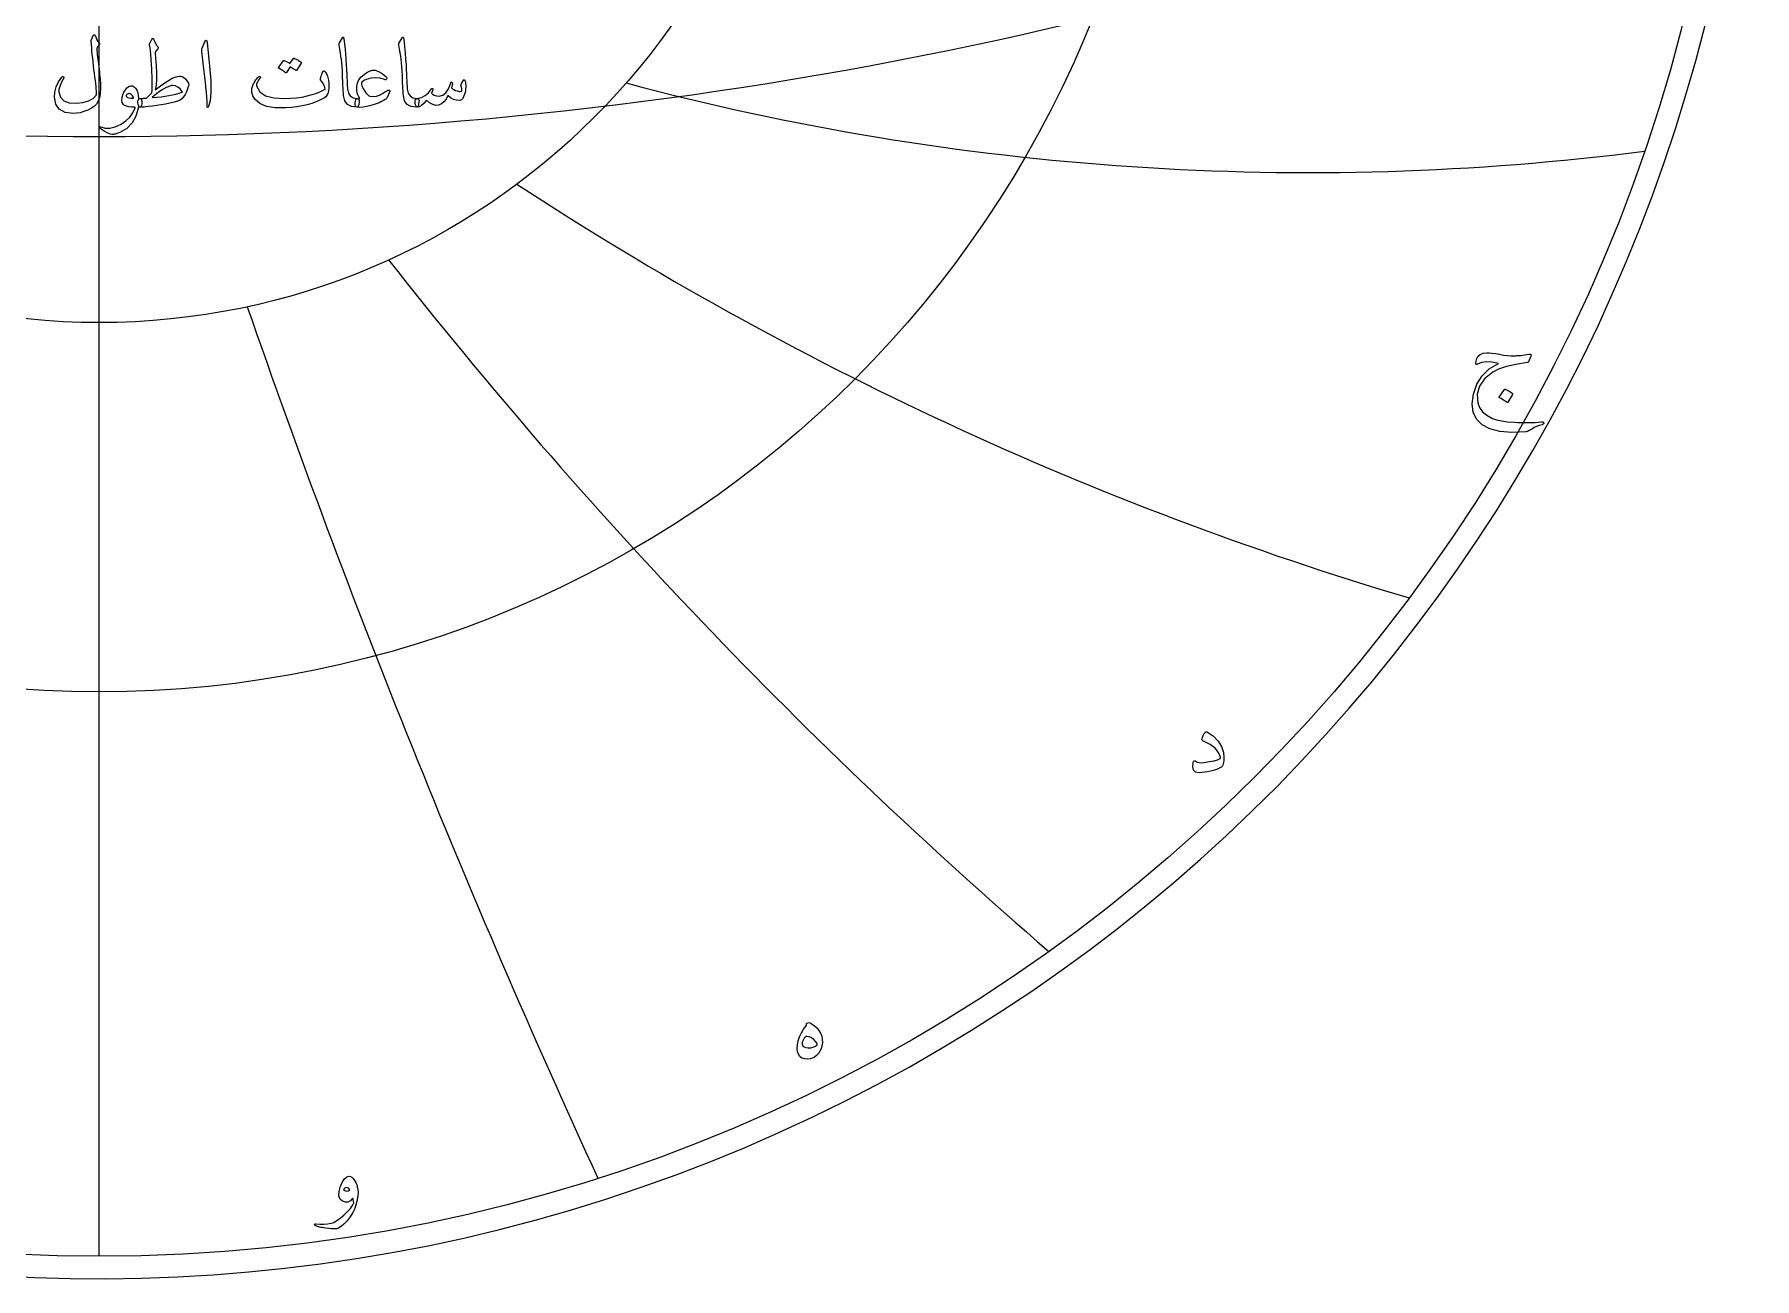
# Model space of a CAD drawing. Header units: millimetres. Extents: x -51 to 51, y -51 to 52.
# Drawn here: x -2 to 50.6, y -50.6 to -12.6 of the extents above; entities that cross this region are included whole.
import ezdxf

# ---------------------------------------------------------------- set-up
doc = ezdxf.new("R2010")
doc.units = ezdxf.units.MM
for name, color, linetype in [('CUT_OUTER', 1, 'Continuous'), ('ENGRAVE', 7, 'Continuous'), ('ENGRAVE_FINE', 8, 'Continuous'), ('TEXT', 5, 'Continuous')]:
    doc.layers.add(name, color=color, linetype=linetype)

msp = doc.modelspace()

# ---------------------------------------------------------------- linework, layer by layer
at = {"layer": 'CUT_OUTER'}
msp.add_arc((-0.0002, -0.0001), 50.6325, 130.42941, 87.80108, dxfattribs=at)
at = {"layer": 'ENGRAVE'}
for points in [[(0, -49.95), (0, 49.95)], [(0, -49.95), (0, -21.4029)]]:
    msp.add_lwpolyline(points, dxfattribs=at)
for radius in [49.95, 32.6967, 21.4029]:
    msp.add_circle((0, 0), radius, dxfattribs=at)
for centre, radius, start, end in [((36.9919, 64.0719), 80.8868, 255.048249, 277.295635), ((69.5608, 69.5608), 103.6652, 236.787192, 253.472732), ((127.5404, 73.6355), 150.857, 218.117741, 229.241434), ((284.1707, 76.1433), 296.0065, 199.141534, 204.703381)]:
    msp.add_arc(centre, radius, start, end, dxfattribs=at)
at = {"layer": 'ENGRAVE_FINE'}
msp.add_arc((0, 113.591), 129.3035, 247.438662, 292.561338, dxfattribs=at)
at = {"layer": 'TEXT'}
for points in [[(-0.1832, -12.6228), (-0.178, -12.6137), (-0.1713, -12.6073), (-0.1632, -12.6034), (-0.1536, -12.6021), (-0.144, -12.6038), (-0.1359, -12.6087), (-0.1292, -12.617), (-0.1241, -12.6287), (-0.0966, -12.6964), (-0.0672, -12.755), (-0.036, -12.8043), (-0.003, -12.8443), (0.0068, -12.8587), (0.0096, -12.8753), (0.0054, -12.8942), (-0.0059, -12.9152), (-0.0131, -12.9254), (-0.0199, -12.9352), (-0.0264, -12.9446), (-0.0325, -12.9536), (-0.0382, -12.9621), (-0.0436, -12.9699), (-0.0486, -12.9769), (-0.0532, -12.9832), (-0.0609, -12.9946), (-0.0665, -13.0083), (-0.0698, -13.0242), (-0.0709, -13.0422), (-0.0674, -13.0933), (-0.0628, -13.149), (-0.057, -13.2092), (-0.0502, -13.2741), (-0.0425, -13.3436), (-0.034, -13.4178), (-0.0247, -13.4965), (-0.0148, -13.5799), (-0.0036, -13.6631), (0.0063, -13.7412), (0.0149, -13.8144), (0.0222, -13.8827), (0.0283, -13.9461), (0.0336, -14.0049), (0.0379, -14.0591), (0.0414, -14.1087), (0.0452, -14.2554), (0.0332, -14.3945), (0.0054, -14.5257), (-0.0384, -14.6492), (-0.0811, -14.7218), (-0.147, -14.7888), (-0.2361, -14.8503), (-0.3486, -14.9062), (-0.4704, -14.9526), (-0.5849, -14.9853), (-0.692, -15.0043), (-0.7917, -15.0096), (-1.0413, -14.9753), (-1.22, -14.8811), (-1.3278, -14.7272), (-1.3648, -14.5134), (-1.3518, -14.354), (-1.3101, -14.198), (-1.2396, -14.0453), (-1.1403, -13.896), (-1.1327, -13.8873), (-1.1247, -13.8819), (-1.1164, -13.8799), (-1.1078, -13.8812), (-1.0985, -13.8847), (-1.0915, -13.8893), (-1.0867, -13.895), (-1.0841, -13.9019), (-1.0823, -13.912), (-1.0827, -13.9218), (-1.0852, -13.9312), (-1.09, -13.9403), (-1.1578, -14.0723), (-1.2045, -14.1847), (-1.2302, -14.2776), (-1.2348, -14.3509), (-1.1855, -14.5087), (-1.079, -14.619), (-0.9152, -14.6815), (-0.6942, -14.6965), (-0.495, -14.6749), (-0.3257, -14.6249), (-0.1863, -14.5464), (-0.0768, -14.4395), (-0.0791, -14.3879), (-0.0831, -14.3276), (-0.0887, -14.2587), (-0.096, -14.181), (-0.1051, -14.0945), (-0.1163, -13.999), (-0.1295, -13.8944), (-0.1447, -13.7808), (-0.1591, -13.6635), (-0.1728, -13.5481), (-0.1857, -13.4346), (-0.1979, -13.3229), (-0.2092, -13.213), (-0.2193, -13.105), (-0.2284, -12.9989), (-0.2363, -12.8945), (-0.2481, -12.7941), (-0.2476, -12.7827), (-0.2459, -12.772), (-0.2432, -12.762), (-0.2393, -12.7528)], [(1.6188, -12.7291), (1.6258, -12.7215), (1.6321, -12.7166), (1.6376, -12.7142), (1.6424, -12.7143), (1.6482, -12.7169), (1.6535, -12.7217), (1.6585, -12.7287), (1.6631, -12.738), (1.6819, -12.7779), (1.6997, -12.8148), (1.7166, -12.8488), (1.7325, -12.8798), (1.7478, -12.9075), (1.7624, -12.9315), (1.7766, -12.9518), (1.7901, -12.9684), (1.8001, -12.9821), (1.8034, -12.9965), (1.8001, -13.0116), (1.7901, -13.0275), (1.7311, -13.1013), (1.7235, -13.1141), (1.7185, -13.1287), (1.7161, -13.1451), (1.7163, -13.1634), (1.7259, -13.3028), (1.734, -13.4255), (1.7407, -13.5317), (1.7458, -13.6212), (1.7497, -13.6943), (1.7525, -13.7512), (1.7541, -13.7918), (1.7547, -13.8162), (1.754, -13.8882), (1.7521, -13.9565), (1.7489, -14.0211), (1.7444, -14.0821), (1.7387, -14.1393), (1.7322, -14.1928), (1.7247, -14.2427), (1.7163, -14.2888), (1.917, -14.1352), (2.0907, -14.0171), (2.2375, -13.9344), (2.3573, -13.8871), (2.4107, -13.8745), (2.4585, -13.8694), (2.5008, -13.8716), (2.5375, -13.8812), (2.5894, -13.9081), (2.6387, -13.9506), (2.6854, -14.0086), (2.7295, -14.0821), (2.7364, -14.0996), (2.7391, -14.1197), (2.7378, -14.1424), (2.7325, -14.1677), (2.7031, -14.2586), (2.6682, -14.345), (2.6278, -14.4269), (2.5818, -14.5045), (2.5371, -14.5543), (2.474, -14.5975), (2.3924, -14.6341), (2.2923, -14.664), (2.1584, -14.6936), (2.0254, -14.7205), (1.8933, -14.7446), (1.7621, -14.7659), (1.632, -14.7843), (1.5032, -14.7995), (1.3757, -14.8116), (1.2496, -14.8206), (1.2353, -14.8165), (1.2222, -14.8043), (1.2102, -14.784), (1.1993, -14.7556), (1.1897, -14.7207), (1.1846, -14.6869), (1.1838, -14.6542), (1.1875, -14.6227), (1.1958, -14.5951), (1.2089, -14.5746), (1.2268, -14.5612), (1.2496, -14.5547), (1.2797, -14.553), (1.3083, -14.551), (1.3351, -14.5486), (1.3603, -14.5458), (1.3839, -14.5431), (1.4058, -14.5407), (1.426, -14.5386), (1.4445, -14.537), (1.6099, -14.3775), (1.6114, -14.3705), (1.6129, -14.3616), (1.6144, -14.3506), (1.6159, -14.3376), (1.6173, -14.3225), (1.6188, -14.3055), (1.6203, -14.2864), (1.6218, -14.2652), (1.6231, -14.2422), (1.624, -14.2176), (1.6245, -14.1913), (1.6247, -14.1633), (1.6247, -14.1339), (1.6247, -14.1031), (1.6247, -14.0711), (1.6247, -14.0378), (1.6243, -14.0001), (1.6232, -13.955), (1.6214, -13.9026), (1.6188, -13.8428), (1.6155, -13.776), (1.6114, -13.7025), (1.6066, -13.6223), (1.6011, -13.5356), (1.5883, -13.343), (1.5767, -13.1907), (1.5662, -13.0786), (1.5568, -13.0068), (1.5492, -12.9606), (1.5442, -12.9256), (1.5418, -12.9016), (1.542, -12.8886), (1.551, -12.8643), (1.5601, -12.8414), (1.5694, -12.82), (1.5789, -12.8), (1.5886, -12.7812), (1.5985, -12.7631), (1.6086, -12.7457), (1.6188, -12.7291)], [(3.2228, -12.8414), (3.2511, -12.7867), (3.2738, -12.7675), (3.291, -12.7838), (3.3026, -12.8355), (3.3706, -13.5592), (3.411, -14.0034), (3.42, -14.3583), (3.3977, -14.6238), (3.344, -14.7999), (3.3342, -14.8143), (3.3255, -14.8221), (3.3179, -14.8232), (3.3115, -14.8176), (3.3063, -14.8089), (3.3026, -14.7977), (3.3004, -14.7838), (3.2997, -14.7674), (3.2997, -14.6395), (3.2937, -14.5038), (3.2819, -14.3603), (3.2642, -14.2091), (3.2603, -14.1696), (3.2487, -14.0629), (3.2293, -13.8889), (3.2022, -13.6478), (3.1372, -13.1131), (3.1357, -13.0847), (3.1372, -13.0585), (3.1416, -13.0345), (3.149, -13.0127)], [(7.4412, -12.6937), (7.4469, -12.6848), (7.4523, -12.6789), (7.4573, -12.6759), (7.4619, -12.6759), (7.4689, -12.6798), (7.4752, -12.6915), (7.4807, -12.7108), (7.4855, -12.738), (7.5099, -12.9586), (7.5298, -13.1626), (7.5453, -13.35), (7.5564, -13.5208), (7.5635, -13.6668), (7.5701, -13.7977), (7.5761, -13.9135), (7.5815, -14.0141), (7.5862, -14.0996), (7.59, -14.1699), (7.5929, -14.2252), (7.5948, -14.2652), (7.621, -14.3852), (7.679, -14.4735), (7.7687, -14.53), (7.8902, -14.5547), (7.924, -14.5636), (7.9456, -14.5843), (7.955, -14.6167), (7.9523, -14.6611), (7.9384, -14.7308), (7.9235, -14.7807), (7.9074, -14.8106), (7.8902, -14.8206), (7.7193, -14.798), (7.5933, -14.7305), (7.5125, -14.6179), (7.4767, -14.4602), (7.471, -14.3848), (7.4659, -14.3092), (7.4614, -14.2334), (7.4575, -14.1574), (7.4539, -14.0812), (7.4504, -14.0049), (7.4472, -13.9284), (7.4442, -13.8517), (7.4386, -13.7053), (7.4309, -13.5736), (7.4209, -13.4565), (7.4087, -13.3539), (7.3943, -13.2554), (7.3777, -13.1504), (7.3589, -13.039), (7.3378, -12.9211), (7.335, -12.8999), (7.3356, -12.8805), (7.3395, -12.863), (7.3467, -12.8473)], [(9.2698, -12.6937), (9.2755, -12.6848), (9.2808, -12.6789), (9.2858, -12.6759), (9.2904, -12.6759), (9.2974, -12.6798), (9.3037, -12.6915), (9.3093, -12.7108), (9.3141, -12.738), (9.3384, -12.9586), (9.3584, -13.1626), (9.3739, -13.35), (9.385, -13.5208), (9.3921, -13.6668), (9.3986, -13.7977), (9.4046, -13.9135), (9.4101, -14.0141), (9.4148, -14.0996), (9.4186, -14.1699), (9.4214, -14.2252), (9.4234, -14.2652), (9.4496, -14.3852), (9.5076, -14.4735), (9.5973, -14.53), (9.7188, -14.5547), (9.7526, -14.5636), (9.7742, -14.5843), (9.7836, -14.6167), (9.7808, -14.6611), (9.767, -14.7308), (9.752, -14.7807), (9.7359, -14.8106), (9.7188, -14.8206), (9.5478, -14.798), (9.4219, -14.7305), (9.341, -14.6179), (9.3052, -14.4602), (9.2996, -14.3848), (9.2945, -14.3092), (9.29, -14.2334), (9.286, -14.1574), (9.2824, -14.0812), (9.279, -14.0049), (9.2758, -13.9284), (9.2727, -13.8517), (9.2672, -13.7053), (9.2594, -13.5736), (9.2494, -13.4565), (9.2373, -13.3539), (9.2229, -13.2554), (9.2062, -13.1504), (9.1874, -13.039), (9.1664, -12.9211), (9.1636, -12.8999), (9.1641, -12.8805), (9.168, -12.863), (9.1752, -12.8473)], [(5.9406, -13.3288), (5.9443, -13.3251), (5.9494, -13.3229), (5.9561, -13.3221), (5.9642, -13.3229), (5.9933, -13.3338), (6.0214, -13.3458), (6.0487, -13.3589), (6.075, -13.3731), (6.1005, -13.3886), (6.1256, -13.4056), (6.15, -13.4241), (6.1739, -13.444), (6.1785, -13.4501), (6.1806, -13.4565), (6.18, -13.4634), (6.1769, -13.4706), (6.0351, -13.6951), (6.0312, -13.698), (6.0255, -13.698), (6.0179, -13.6951), (6.0085, -13.6892), (6.002, -13.6837), (5.9915, -13.6763), (5.9769, -13.6667), (5.9583, -13.6552), (5.9354, -13.6415), (5.9081, -13.6253), (5.8763, -13.6067), (5.8401, -13.5858), (5.7279, -13.7601), (5.7227, -13.7654), (5.7161, -13.7667), (5.7079, -13.764), (5.6983, -13.7571), (5.69, -13.7512), (5.6769, -13.7424), (5.659, -13.7305), (5.6363, -13.7158), (5.6084, -13.698), (5.575, -13.6774), (5.536, -13.6537), (5.4915, -13.6271), (5.4869, -13.6227), (5.4849, -13.6183), (5.4855, -13.6139), (5.4886, -13.6094), (5.6333, -13.3938), (5.637, -13.3901), (5.6422, -13.3879), (5.6488, -13.3871), (5.657, -13.3879), (5.6817, -13.3959), (5.7057, -13.4052), (5.729, -13.4158), (5.7515, -13.4277), (5.7733, -13.4408), (5.7943, -13.4547), (5.8146, -13.4696), (5.8342, -13.4854)], [(1.1905, -14.8531), (1.1212, -15.0962), (1.0051, -15.2999), (0.8421, -15.464), (0.6322, -15.5886), (0.6028, -15.6013), (0.5738, -15.6126), (0.5452, -15.6227), (0.517, -15.6315), (0.4893, -15.6387), (0.4623, -15.6444), (0.4361, -15.6483), (0.4106, -15.6507), (0.3471, -15.6416), (0.2629, -15.6086), (0.158, -15.5515), (0.0325, -15.4705), (0.019, -15.4588), (0.0111, -15.4476), (0.0087, -15.4367), (0.0118, -15.4261), (0.0188, -15.418), (0.0281, -15.4143), (0.0395, -15.4151), (0.0532, -15.4202), (0.1837, -15.4625), (0.3301, -15.4623), (0.4924, -15.4197), (0.6706, -15.3346), (0.8161, -15.2358), (0.9364, -15.1197), (1.0317, -14.9862), (1.1019, -14.8353), (1.1013, -14.83), (1.0996, -14.8257), (1.0969, -14.8226), (1.093, -14.8206), (0.9913, -14.8147), (0.9047, -14.8028), (0.8332, -14.7851), (0.7769, -14.7615), (0.7333, -14.7249), (0.706, -14.6743), (0.6949, -14.6097), (0.7001, -14.5311), (0.7018, -14.5206), (0.7038, -14.51), (0.7062, -14.4992), (0.709, -14.4882), (0.7121, -14.4769), (0.7156, -14.465), (0.7195, -14.4525), (0.7237, -14.4395), (0.7584, -14.3551), (0.8005, -14.2852), (0.85, -14.2296), (0.9069, -14.1884), (0.965, -14.1659), (1.0184, -14.1663), (1.067, -14.1895), (1.1107, -14.2357), (1.1489, -14.2999), (1.1779, -14.3745), (1.1977, -14.4594), (1.2082, -14.5547), (1.214, -14.5546), (1.2196, -14.5543), (1.2251, -14.5539), (1.2304, -14.5532), (1.2356, -14.5526), (1.2411, -14.5521), (1.2467, -14.5518), (1.2525, -14.5518), (1.2724, -14.556), (1.288, -14.5687), (1.299, -14.59), (1.3057, -14.6197), (1.3085, -14.6524), (1.3079, -14.6854), (1.304, -14.7188), (1.2968, -14.7526), (1.2874, -14.7824), (1.2769, -14.8036), (1.2652, -14.8163), (1.2525, -14.8206), (1.1964, -14.8206), (1.196, -14.8259), (1.1949, -14.8331), (1.1931, -14.8422), (1.1905, -14.8531)], [(2.2539, -14.153), (2.239, -14.1535), (2.2236, -14.1552), (2.208, -14.1579), (2.1919, -14.1618), (2.0468, -14.2189), (1.9039, -14.2984), (1.7632, -14.4005), (1.6247, -14.5252), (1.763, -14.5122), (1.8943, -14.4971), (2.0185, -14.4798), (2.1358, -14.4602), (2.246, -14.4382), (2.3492, -14.4137), (2.4454, -14.3865), (2.5346, -14.3568), (2.5429, -14.3533), (2.5471, -14.3487), (2.5473, -14.3429), (2.5434, -14.3361), (2.4799, -14.2582), (2.4105, -14.2017), (2.3352, -14.1666), (2.2539, -14.153)], [(6.9036, -13.7217), (6.9234, -13.7466), (6.9416, -13.7741), (6.9581, -13.8042), (6.973, -13.8369), (6.9862, -13.872), (6.9977, -13.9093), (7.0076, -13.9488), (7.0158, -13.9905), (7.0265, -14.0743), (7.0291, -14.1574), (7.0236, -14.2397), (7.0099, -14.3213), (6.9892, -14.3941), (6.9627, -14.4528), (6.9302, -14.4975), (6.8918, -14.5281), (6.7699, -14.5926), (6.6407, -14.65), (6.504, -14.7004), (6.36, -14.7438), (6.2086, -14.7798), (6.0499, -14.808), (5.8837, -14.8285), (5.7101, -14.8413), (5.3848, -14.8379), (5.1179, -14.7925), (4.9092, -14.705), (4.7589, -14.5754), (4.6973, -14.474), (4.6688, -14.3649), (4.6736, -14.248), (4.7117, -14.1234), (4.7245, -14.0966), (4.7394, -14.0691), (4.7563, -14.0412), (4.7752, -14.0126), (4.7961, -13.9836), (4.8191, -13.9539), (4.8442, -13.9237), (4.8712, -13.893), (4.8802, -13.8843), (4.8897, -13.879), (4.8994, -13.8769), (4.9096, -13.8782), (4.9164, -13.8808), (4.9222, -13.8856), (4.9268, -13.8926), (4.9303, -13.9019), (4.9319, -13.9105), (4.931, -13.9189), (4.9275, -13.9268), (4.9214, -13.9344), (4.8961, -13.9645), (4.8734, -13.9957), (4.8533, -14.028), (4.8358, -14.0614), (4.8238, -14.0933), (4.8173, -14.1242), (4.8164, -14.1539), (4.821, -14.1825), (4.9133, -14.3496), (5.0868, -14.4668), (5.3416, -14.5342), (5.6776, -14.5518), (5.8624, -14.5446), (6.0384, -14.5292), (6.2058, -14.5055), (6.3645, -14.4735), (6.5147, -14.4331), (6.6565, -14.3845), (6.7901, -14.3275), (6.9154, -14.2623), (6.9032, -14.2013), (6.8755, -14.1338), (6.8323, -14.0595), (6.7736, -13.9787), (6.7717, -13.9709), (6.7721, -13.9565), (6.7747, -13.9355), (6.7795, -13.9078), (6.7808, -13.905), (6.7817, -13.9026), (6.7823, -13.9006), (6.7825, -13.8989), (6.7921, -13.8613), (6.8061, -13.8192), (6.8246, -13.7726), (6.8474, -13.7217), (6.8576, -13.7062), (6.8703, -13.701), (6.8857, -13.7062), (6.9036, -13.7217)], [(8.8857, -14.3391), (8.806, -14.5163), (8.7958, -14.5338), (8.786, -14.5481), (8.7766, -14.559), (8.7676, -14.5665), (8.7216, -14.598), (8.6723, -14.6275), (8.6197, -14.6549), (8.5637, -14.6803), (8.5047, -14.704), (8.4426, -14.7264), (8.3776, -14.7476), (8.3097, -14.7674), (8.1827, -14.7984), (8.0704, -14.8176), (7.9729, -14.825), (7.8902, -14.8206), (7.8586, -14.8062), (7.8378, -14.7777), (7.8276, -14.7353), (7.8282, -14.6788), (7.8358, -14.6278), (7.8466, -14.5902), (7.8609, -14.5658), (7.8784, -14.5547), (7.8814, -14.5547), (7.8843, -14.5547), (7.8873, -14.5547), (7.8902, -14.5547), (7.9122, -14.5569), (7.9338, -14.5577), (7.955, -14.5569), (7.9759, -14.5547), (7.9401, -14.5017), (7.9124, -14.4432), (7.8928, -14.3791), (7.8814, -14.3095), (7.8797, -14.1849), (7.9013, -14.0739), (7.9462, -13.9766), (8.0143, -13.893), (8.102, -13.8149), (8.1878, -13.7549), (8.2718, -13.713), (8.354, -13.6892), (8.4426, -13.6894), (8.5431, -13.7224), (8.6553, -13.7883), (8.7794, -13.8871), (8.7934, -13.9024), (8.8001, -13.9189), (8.7993, -13.9364), (8.7912, -13.955), (8.7796, -13.9694), (8.7654, -13.9772), (8.7486, -13.9783), (8.7292, -13.9728), (8.5901, -13.9325), (8.4507, -13.9181), (8.311, -13.9296), (8.1709, -13.9669), (8.1153, -13.9903), (8.0726, -14.0163), (8.0429, -14.045), (8.0261, -14.0762), (8.022, -14.1157), (8.0335, -14.1663), (8.0604, -14.2279), (8.1029, -14.3007), (8.1546, -14.3741), (8.2033, -14.4292), (8.2491, -14.4657), (8.292, -14.4838), (8.3852, -14.493), (8.4788, -14.4823), (8.5728, -14.4517), (8.6671, -14.4011), (8.7528, -14.342), (8.7971, -14.314), (8.8326, -14.2977), (8.8591, -14.2933), (8.8769, -14.3007), (8.8841, -14.3097), (8.8879, -14.3191), (8.8885, -14.3289), (8.8857, -14.3391)], [(11.1515, -13.9787), (11.1579, -13.9742), (11.1655, -13.9757), (11.1742, -13.9831), (11.184, -13.9964), (11.1945, -14.0189), (11.2024, -14.051), (11.2078, -14.0928), (11.2106, -14.1441), (11.2115, -14.2024), (11.2083, -14.2593), (11.2011, -14.3147), (11.1899, -14.3686), (11.157, -14.4735), (11.1205, -14.5488), (11.0802, -14.5946), (11.0363, -14.6108), (10.9323, -14.6047), (10.8361, -14.5776), (10.7477, -14.5294), (10.667, -14.4602), (10.6116, -14.5693), (10.5459, -14.6544), (10.4698, -14.7155), (10.3834, -14.7526), (10.2928, -14.7608), (10.201, -14.7379), (10.1081, -14.6839), (10.0142, -14.599), (9.9381, -14.6959), (9.8635, -14.7652), (9.7904, -14.8067), (9.7188, -14.8206), (9.7044, -14.8124), (9.6907, -14.7881), (9.6778, -14.7475), (9.6656, -14.6906), (9.6612, -14.6345), (9.6685, -14.5931), (9.6877, -14.5665), (9.7188, -14.5547), (9.855, -14.5239), (9.9743, -14.4639), (10.0766, -14.3747), (10.1619, -14.2564), (10.1665, -14.2499), (10.1715, -14.2453), (10.1768, -14.2425), (10.1825, -14.2416), (10.1896, -14.2423), (10.1958, -14.2445), (10.2014, -14.2482), (10.2062, -14.2534), (10.209, -14.2693), (10.2025, -14.2962), (10.1868, -14.3343), (10.1619, -14.3834), (10.1945, -14.4212), (10.2453, -14.4491), (10.3142, -14.467), (10.4011, -14.475), (10.5095, -14.4522), (10.6042, -14.3782), (10.6853, -14.2528), (10.7527, -14.0762), (10.756, -14.0671), (10.7601, -14.0606), (10.7649, -14.0568), (10.7704, -14.0555), (10.7787, -14.0562), (10.7859, -14.0584), (10.792, -14.0621), (10.797, -14.0673), (10.8007, -14.0747), (10.8029, -14.0821), (10.8036, -14.0895), (10.8029, -14.0968), (10.7734, -14.2209), (10.8079, -14.2516), (10.8494, -14.2785), (10.898, -14.3018), (10.9536, -14.3213), (11.0076, -14.3341), (11.0488, -14.3369), (11.0771, -14.3296), (11.0924, -14.3125), (11.0974, -14.2863), (11.0946, -14.249), (11.0841, -14.2006), (11.0658, -14.1411), (11.0689, -14.1243), (11.0843, -14.0917), (11.1118, -14.0431), (11.1515, -13.9787)], [(1.0487, -14.5222), (1.0177, -14.4681), (0.9837, -14.4299), (0.9468, -14.4076), (0.9069, -14.4011), (0.8831, -14.4074), (0.8618, -14.4173), (0.8432, -14.431), (0.8271, -14.4484), (0.822, -14.4576), (0.8212, -14.4676), (0.8249, -14.4783), (0.833, -14.4897), (0.8635, -14.5165), (0.9076, -14.5348), (0.9654, -14.5446), (1.0369, -14.5458), (1.0443, -14.5444), (1.0487, -14.5399), (1.0502, -14.5326), (1.0487, -14.5222)], [(43.7918, -22.4285), (43.7162, -22.5986), (43.7093, -22.6098), (43.7012, -22.6183), (43.692, -22.624), (43.6815, -22.627), (43.332, -22.6821), (43.0395, -22.7499), (42.8042, -22.8302), (42.6259, -22.9232), (42.376, -23.127), (42.2155, -23.3509), (42.1444, -23.5949), (42.1628, -23.859), (42.2183, -24.002), (42.3124, -24.1284), (42.4452, -24.2383), (42.6165, -24.3317), (42.7368, -24.3734), (42.8867, -24.4073), (43.0661, -24.4333), (43.275, -24.4514), (43.3861, -24.4567), (43.4956, -24.4601), (43.6035, -24.4614), (43.7099, -24.4608), (43.8143, -24.4585), (43.9163, -24.4545), (44.0159, -24.449), (44.1132, -24.4419), (44.136, -24.4404), (44.1542, -24.4419), (44.1676, -24.4467), (44.1762, -24.4545), (44.1809, -24.4642), (44.1825, -24.4742), (44.1809, -24.4847), (44.1762, -24.4955), (44.1728, -24.5013), (44.1687, -24.5061), (44.1641, -24.51), (44.1589, -24.5128), (44.1533, -24.5153), (44.1475, -24.518), (44.1415, -24.5208), (44.1353, -24.5239), (44.0445, -24.5528), (43.9643, -24.5829), (43.8948, -24.6143), (43.8359, -24.6468), (43.7982, -24.6702), (43.7638, -24.6901), (43.7328, -24.7064), (43.7052, -24.7192), (43.6812, -24.7291), (43.6614, -24.7366), (43.6458, -24.7417), (43.6343, -24.7444), (43.2034, -24.7604), (42.8371, -24.7295), (42.5354, -24.6517), (42.2982, -24.527), (42.1269, -24.3561), (42.0257, -24.1426), (41.9946, -23.8866), (42.0336, -23.588), (42.1368, -23.2873), (42.2982, -23.0311), (42.518, -22.8194), (42.7961, -22.6522), (42.5992, -22.6146), (42.4274, -22.6057), (42.2809, -22.6256), (42.1596, -22.6742), (42.149, -22.6782), (42.1391, -22.6805), (42.1301, -22.6813), (42.1218, -22.6805), (42.1149, -22.678), (42.11, -22.6735), (42.107, -22.667), (42.106, -22.6585), (42.1104, -22.6193), (42.1171, -22.5805), (42.1261, -22.5421), (42.1375, -22.5041), (42.1777, -22.4302), (42.2415, -22.3757), (42.329, -22.3404), (42.44, -22.3245), (42.5103, -22.3251), (42.5984, -22.3332), (42.7041, -22.3487), (42.8276, -22.3718), (42.955, -22.3948), (43.0726, -22.4104), (43.1803, -22.4184), (43.2782, -22.419), (43.3253, -22.4169), (43.3751, -22.4139), (43.4277, -22.4099), (43.483, -22.4048), (43.5411, -22.3986), (43.602, -22.3911), (43.6656, -22.3821), (43.7319, -22.3718), (43.7699, -22.3706), (43.7926, -22.3796), (43.7999, -22.3989), (43.7918, -22.4285)], [(42.9789, -23.4494), (42.9828, -23.4454), (42.9883, -23.4431), (42.9954, -23.4423), (43.0041, -23.4431), (43.0653, -23.4679), (43.123, -23.4982), (43.1772, -23.5341), (43.2278, -23.5754), (43.2327, -23.5817), (43.2349, -23.588), (43.2343, -23.5943), (43.2309, -23.6006), (43.0828, -23.8401), (43.0773, -23.8458), (43.0702, -23.8472), (43.0616, -23.8442), (43.0513, -23.837), (43.0425, -23.8306), (43.0285, -23.8212), (43.0094, -23.8086), (42.9852, -23.7928), (42.9554, -23.7739), (42.9198, -23.7519), (42.8782, -23.7267), (42.8308, -23.6983), (42.8245, -23.6936), (42.8213, -23.6889), (42.8213, -23.6841), (42.8245, -23.6794)], [(33.7313, -34.1306), (33.7438, -34.093), (33.7561, -34.0593), (33.7682, -34.0292), (33.7802, -34.0029), (33.7917, -33.9802), (33.8026, -33.9608), (33.813, -33.9448), (33.8227, -33.9321), (33.8379, -33.9198), (33.855, -33.9147), (33.8741, -33.9167), (33.8952, -33.9257), (34.0817, -34.0508), (34.2252, -34.1959), (34.3259, -34.3612), (34.3836, -34.5465), (34.3916, -34.5995), (34.397, -34.6513), (34.3995, -34.7019), (34.3993, -34.7513), (34.3962, -34.7992), (34.3899, -34.845), (34.3804, -34.889), (34.3678, -34.9309), (34.3566, -34.9534), (34.3418, -34.9734), (34.3235, -34.9912), (34.3016, -35.0065), (34.2264, -35.0434), (34.1488, -35.0751), (34.0689, -35.1017), (33.9866, -35.1231), (33.9023, -35.1399), (33.8164, -35.1523), (33.729, -35.1603), (33.6399, -35.1641), (33.5344, -35.1464), (33.4698, -35.0869), (33.4462, -34.9857), (33.4635, -34.8427), (33.4694, -34.8271), (33.4777, -34.8151), (33.4883, -34.8066), (33.5013, -34.8017), (33.5125, -34.8031), (33.5241, -34.8072), (33.5362, -34.8141), (33.5486, -34.8238), (33.587, -34.8445), (33.6392, -34.8561), (33.7051, -34.8586), (33.7849, -34.8521), (33.958, -34.8269), (34.0992, -34.7986), (34.2085, -34.7671), (34.2859, -34.7324), (34.2898, -34.7277), (34.2922, -34.7198), (34.293, -34.7088), (34.2922, -34.6946), (34.2388, -34.5457), (34.1354, -34.4141), (33.982, -34.2999), (33.7786, -34.203), (33.752, -34.1891), (33.7353, -34.1723), (33.7284, -34.1528), (33.7313, -34.1306)], [(21.6479, -42.8208), (21.6749, -42.8084), (21.7054, -42.8059), (21.7395, -42.8132), (21.7771, -42.8303), (21.8707, -42.8929), (21.9496, -42.9642), (22.014, -43.0442), (22.0639, -43.1328), (22.0983, -43.2252), (22.1167, -43.3195), (22.1188, -43.4158), (22.1048, -43.5141), (22.0794, -43.6037), (22.0442, -43.6834), (21.9991, -43.7533), (21.9441, -43.8134), (21.8821, -43.8616), (21.8157, -43.8961), (21.745, -43.9168), (21.67, -43.9237), (21.5719, -43.9166), (21.492, -43.889), (21.4301, -43.841), (21.3864, -43.7724), (21.3602, -43.6891), (21.351, -43.5936), (21.3586, -43.4859), (21.3833, -43.366), (21.4232, -43.2415), (21.477, -43.1233), (21.5446, -43.0115), (21.6259, -42.9059), (21.6286, -42.901), (21.6306, -42.8925), (21.6318, -42.8805), (21.6322, -42.865), (21.6332, -42.848), (21.6361, -42.835), (21.6411, -42.826), (21.6479, -42.8208)], [(21.9473, -43.4983), (21.9605, -43.4818), (21.9623, -43.4605), (21.9526, -43.4345), (21.9315, -43.4038), (21.8585, -43.3242), (21.7874, -43.2683), (21.7182, -43.236), (21.6511, -43.2273), (21.6192, -43.233), (21.5897, -43.2502), (21.5625, -43.2787), (21.5377, -43.3187), (21.5178, -43.3618), (21.5054, -43.3998), (21.5004, -43.4327), (21.503, -43.4605), (21.5251, -43.5115), (21.5629, -43.5479), (21.6164, -43.5698), (21.6858, -43.5771), (21.7624, -43.5722), (21.8315, -43.5574), (21.8931, -43.5328), (21.9473, -43.4983)], [(7.3844, -47.8065), (7.4419, -47.673), (7.5041, -47.5781), (7.5711, -47.5217), (7.6428, -47.504), (7.6877, -47.5119), (7.731, -47.5355), (7.7728, -47.5749), (7.8129, -47.6301), (7.8322, -47.662), (7.8492, -47.6946), (7.8637, -47.7281), (7.876, -47.7624), (7.8864, -47.7976), (7.8957, -47.8341), (7.9037, -47.8717), (7.9106, -47.9105), (7.9171, -47.9969), (7.9114, -48.0988), (7.8935, -48.2159), (7.8634, -48.3485), (7.8188, -48.4857), (7.7578, -48.6171), (7.6802, -48.7425), (7.5861, -48.8621), (7.4874, -48.9663), (7.3994, -49.0425), (7.322, -49.0907), (7.2552, -49.111), (7.1871, -49.1146), (7.1087, -49.1126), (7.0201, -49.1051), (6.9212, -49.0921), (6.8711, -49.0839), (6.8247, -49.0752), (6.7821, -49.0658), (6.7432, -49.0559), (6.7078, -49.0457), (6.6758, -49.0358), (6.6472, -49.026), (6.6219, -49.0165), (6.6069, -49.0082), (6.5967, -48.9991), (6.5912, -48.9893), (6.5904, -48.9787), (6.5953, -48.968), (6.6038, -48.9613), (6.6158, -48.9586), (6.6313, -48.9598), (6.7528, -48.9716), (6.8716, -48.9724), (6.9876, -48.9621), (7.1008, -48.9409), (7.1358, -48.93), (7.1745, -48.9133), (7.2169, -48.8906), (7.2631, -48.8621), (7.313, -48.8276), (7.3667, -48.7872), (7.4241, -48.741), (7.4852, -48.6888), (7.5451, -48.6348), (7.5987, -48.5832), (7.6459, -48.534), (7.6869, -48.4871), (7.7214, -48.4424), (7.7491, -48.3997), (7.7702, -48.3589), (7.7846, -48.3201), (7.7763, -48.2614), (7.7673, -48.2177), (7.7574, -48.189), (7.7468, -48.1752), (7.6828, -48.2506), (7.6105, -48.291), (7.5299, -48.2963), (7.4411, -48.2665), (7.3679, -48.2023), (7.334, -48.1043), (7.3395, -47.9723), (7.3844, -47.8065)], [(7.6711, -47.9231), (7.6247, -47.8668), (7.5766, -47.8459), (7.527, -47.8605), (7.4758, -47.9105), (7.5175, -47.9444), (7.564, -47.9578), (7.6152, -47.9507), (7.6711, -47.9231)]]:
    msp.add_lwpolyline(points, close=True, dxfattribs=at)

doc.saveas('drawing.dxf')
